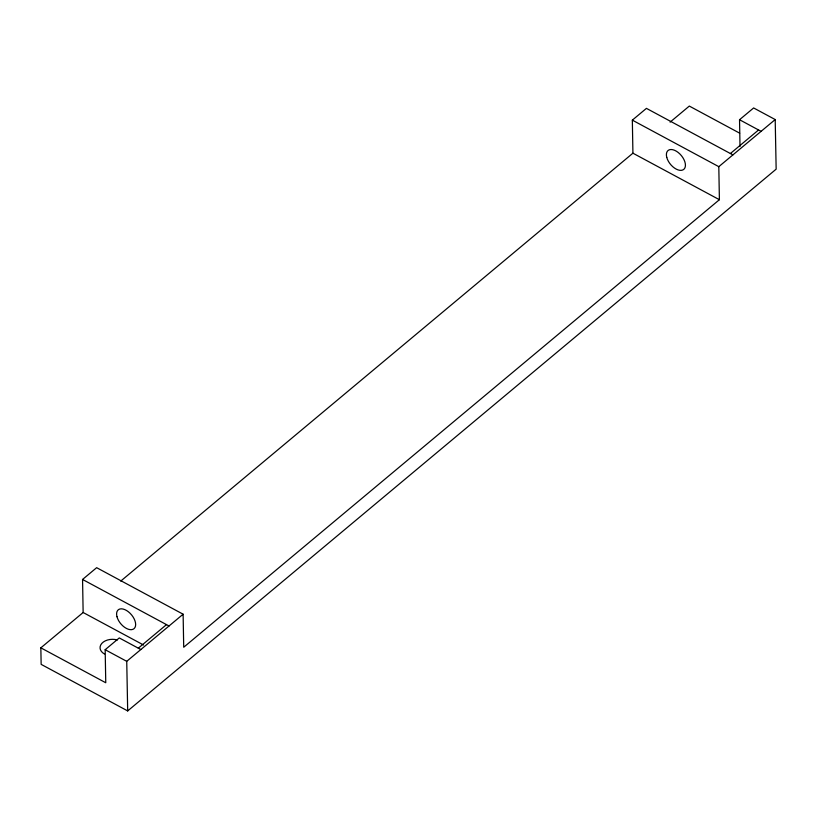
<?xml version="1.0" encoding="UTF-8"?>
<svg xmlns="http://www.w3.org/2000/svg" width="817" height="817" viewBox="0 0 817 817"><rect width="100%" height="100%" fill="white"/><g stroke="black" fill="none" stroke-linecap="round" stroke-linejoin="round"><path stroke-width="1.23" d="M775.2 119.558L776.15 169.16L127.687 710.923L41.146 664.364L40.85 647.84L83.14 612.505L82.558 579.457L96.651 567.682L183.12 614.21L183.713 647.248L719.399 199.705L718.807 166.668L775.2 119.558L753.631 107.956L739.538 119.731L740.008 146.417M120.742 581.091L632.92 153.188L632.338 120.14L646.431 108.365L732.91 154.883M670.093 122.141L689.313 106.077L739.671 133.171M40.85 647.84L105.761 682.757L105.168 649.719L119.272 637.934L140.83 649.535M138.308 648.177L166.505 624.627M730.388 153.525L758.574 129.974M127.687 710.923L126.737 661.321L183.12 614.21M739.538 119.731L761.097 131.333M632.338 120.14L718.807 166.668M632.92 153.188L719.399 199.705M82.558 579.457L169.027 625.985M83.14 612.505L143.588 645.022M105.168 649.719L126.737 661.321M104.566 654.039A12.275 8.252 -1 0 1 101.87 643.336A12.275 8.252 -1 0 1 117.342 639.987M116.964 616.672A12.275 6.975 50.1 0 0 132.967 629.315A12.275 6.975 50.1 0 0 128.432 611.81A12.275 6.975 50.1 0 0 116.964 616.672M666.754 157.354A12.275 6.975 50.1 0 0 682.746 169.997A12.275 6.975 50.1 0 0 678.212 152.493A12.275 6.975 50.1 0 0 666.754 157.354"/></g></svg>
